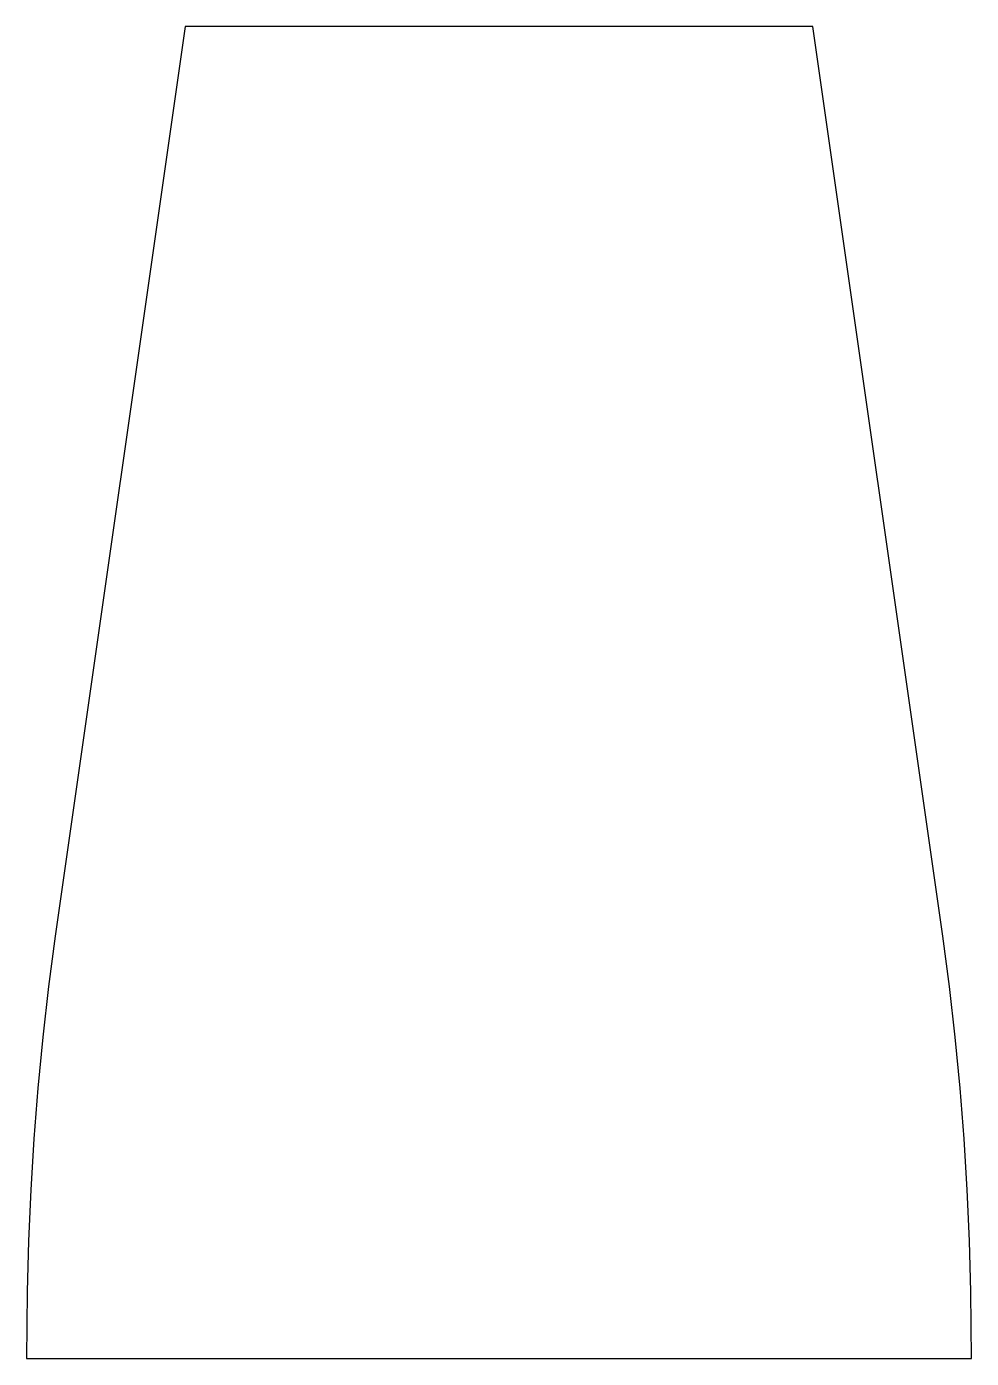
# Model space of a CAD drawing. Extents: x -182 to 182, y -6 to 506.
import ezdxf

# ---------------------------------------------------------------- set-up
doc = ezdxf.new("R2010")
doc.units = 0
doc.layers.get('0').update_dxf_attribs({"linetype": 'CONTINUOUS'})

msp = doc.modelspace()

# ---------------------------------------------------------------- linework, layer by layer
msp.add_lwpolyline([(181.381, 19.6095), (180.868, 39.2131), (180.013, 58.8047), (178.815, 78.3784), (177.277, 97.9282), (175.397, 117.448), (173.177, 136.932), (170.62, 156.356), (120.661, 506), (-120.661, 506), (-170.62, 156.356), (-173.177, 136.932), (-175.397, 117.448), (-177.277, 97.9282), (-178.815, 78.3784), (-180.013, 58.8047), (-180.868, 39.2131), (-181.381, 19.6095), (-181.605, -6), (181.605, -6)], close=True)

doc.saveas('drawing.dxf')
